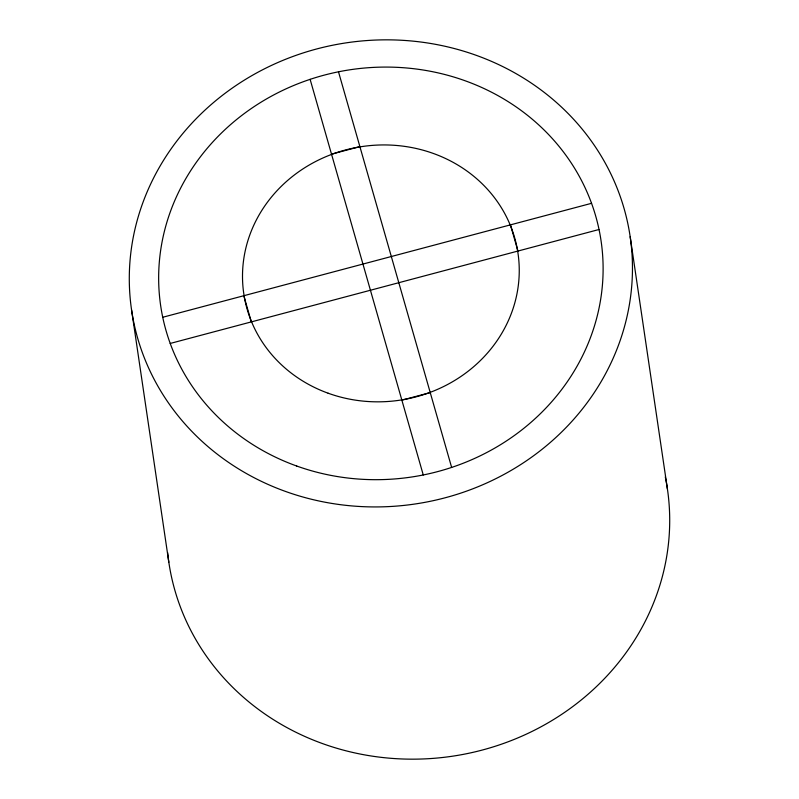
<?xml version="1.0" encoding="UTF-8"?>
<svg xmlns="http://www.w3.org/2000/svg" width="799" height="799" viewBox="0 0 799 799"><rect width="100%" height="100%" fill="white"/><g stroke="black" fill="none" stroke-linecap="round" stroke-linejoin="round"><path stroke-width="1.2" d="M331.515 154.157L359.89 146.617M162.726 317.273L591.54 203.316M170.207 343.45L599.03 229.503M401.867 400.149L430.242 392.609M510.461 224.869L517.942 251.046M338.496 71.81L451.635 467.415M310.122 79.351L423.26 474.966M243.805 295.72L251.295 321.907M630.171 236.724A251.975 233.128 -8.4 0 1 285.583 491.465A251.975 233.128 -8.4 0 1 226.876 91.965A251.975 233.128 -8.4 0 1 630.171 236.724L667.415 488.958M131.585 310.042L168.829 562.276M665.297 476.933A251.975 233.128 -8.4 0 1 453.323 756.074A251.975 233.128 -8.4 0 1 167.63 552.578M296.699 466.017A222.571 205.932 -8.4 0 0 601.088 241.008A222.571 205.932 -8.4 0 0 244.844 113.128A222.571 205.932 -8.4 0 0 296.699 466.017M328.099 393.198A138.587 128.22 -8.4 0 0 518.042 253.583A138.587 128.22 -8.4 0 0 296.489 173.373A138.587 128.22 -8.4 0 0 328.099 393.198"/></g></svg>
